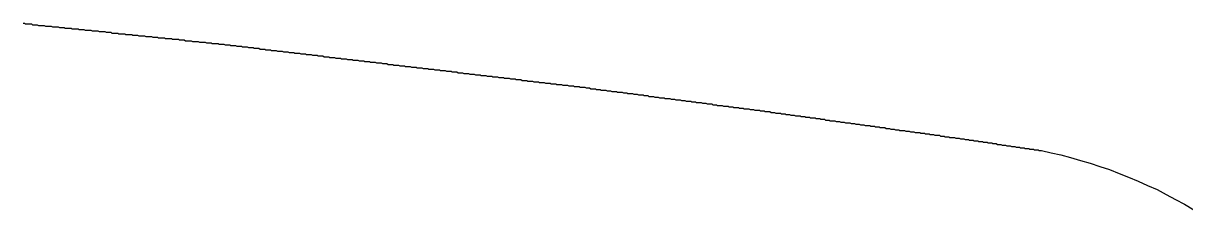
# Model space of a CAD drawing. Header units: millimetres. Extents: x 41 to 1041, y 1148 to 1248.
# Drawn here: x 248.34 to 265.05, y 1192.47 to 1195.15 of the extents above; entities that cross this region are included whole.
import ezdxf

# ---------------------------------------------------------------- set-up
doc = ezdxf.new("R2010")
doc.units = ezdxf.units.MM

msp = doc.modelspace()

# ---------------------------------------------------------------- linework, layer by layer
at = {"color": 3}
msp.add_polyline3d([(248.339, 1195.145, 0), (248.356, 1195.145, 0), (248.373, 1195.135, 0), (248.39, 1195.135, 0), (248.406, 1195.135, 0), (248.423, 1195.135, 0), (248.44, 1195.135, 0), (248.457, 1195.135, 0), (248.474, 1195.125, 0), (248.49, 1195.125, 0), (248.507, 1195.125, 0), (248.524, 1195.125, 0), (248.541, 1195.125, 0), (248.557, 1195.115, 0), (248.574, 1195.115, 0), (248.591, 1195.115, 0), (248.608, 1195.115, 0), (248.624, 1195.115, 0), (248.641, 1195.115, 0), (248.658, 1195.105, 0), (248.675, 1195.105, 0), (248.692, 1195.105, 0), (248.708, 1195.105, 0), (248.725, 1195.105, 0), (248.742, 1195.105, 0), (248.759, 1195.095, 0), (248.775, 1195.095, 0), (248.792, 1195.095, 0), (248.809, 1195.095, 0), (248.826, 1195.095, 0), (248.842, 1195.095, 0), (248.859, 1195.085, 0), (248.876, 1195.085, 0), (248.893, 1195.085, 0), (248.909, 1195.085, 0), (248.926, 1195.085, 0), (248.943, 1195.075, 0), (248.96, 1195.075, 0), (248.977, 1195.075, 0), (248.993, 1195.075, 0), (249.01, 1195.075, 0), (249.027, 1195.075, 0), (249.044, 1195.065, 0), (249.06, 1195.065, 0), (249.077, 1195.065, 0), (249.094, 1195.065, 0), (249.111, 1195.065, 0), (249.127, 1195.065, 0), (249.144, 1195.055, 0), (249.161, 1195.055, 0), (249.178, 1195.055, 0), (249.195, 1195.055, 0), (249.211, 1195.055, 0), (249.228, 1195.045, 0), (249.245, 1195.045, 0), (249.262, 1195.045, 0), (249.278, 1195.045, 0), (249.295, 1195.045, 0), (249.312, 1195.045, 0), (249.329, 1195.035, 0), (249.345, 1195.035, 0), (249.362, 1195.035, 0), (249.379, 1195.035, 0), (249.396, 1195.035, 0), (249.412, 1195.035, 0), (249.429, 1195.025, 0), (249.446, 1195.025, 0), (249.463, 1195.025, 0), (249.48, 1195.025, 0), (249.496, 1195.025, 0), (249.513, 1195.025, 0), (249.53, 1195.015, 0), (249.547, 1195.015, 0), (249.563, 1195.015, 0), (249.58, 1195.015, 0), (249.597, 1195.015, 0), (249.614, 1195.005, 0), (249.63, 1195.005, 0), (249.647, 1195.005, 0), (249.664, 1195.005, 0), (249.681, 1195.005, 0), (249.698, 1195.005, 0), (249.714, 1194.995, 0), (249.731, 1194.995, 0), (249.748, 1194.995, 0), (249.765, 1194.995, 0), (249.781, 1194.995, 0), (249.798, 1194.995, 0), (249.815, 1194.985, 0), (249.832, 1194.985, 0), (249.848, 1194.985, 0), (249.865, 1194.985, 0), (249.882, 1194.985, 0), (249.899, 1194.985, 0), (249.915, 1194.975, 0), (249.932, 1194.975, 0), (249.949, 1194.975, 0), (249.966, 1194.975, 0), (249.983, 1194.975, 0), (249.999, 1194.965, 0), (250.016, 1194.965, 0), (250.033, 1194.965, 0), (250.05, 1194.965, 0), (250.066, 1194.965, 0), (250.083, 1194.965, 0), (250.1, 1194.955, 0), (250.117, 1194.955, 0), (250.133, 1194.955, 0), (250.15, 1194.955, 0), (250.167, 1194.955, 0), (250.184, 1194.955, 0), (250.201, 1194.945, 0), (250.217, 1194.945, 0), (250.234, 1194.945, 0), (250.251, 1194.945, 0), (250.268, 1194.945, 0), (250.284, 1194.935, 0), (250.301, 1194.935, 0), (250.318, 1194.935, 0), (250.335, 1194.935, 0), (250.351, 1194.935, 0), (250.368, 1194.935, 0), (250.385, 1194.925, 0), (250.402, 1194.925, 0), (250.418, 1194.925, 0), (250.435, 1194.925, 0), (250.452, 1194.925, 0), (250.469, 1194.925, 0), (250.486, 1194.915, 0), (250.502, 1194.915, 0), (250.519, 1194.915, 0), (250.536, 1194.915, 0), (250.553, 1194.915, 0), (250.569, 1194.915, 0), (250.586, 1194.905, 0), (250.603, 1194.905, 0), (250.62, 1194.905, 0), (250.636, 1194.905, 0), (250.653, 1194.905, 0), (250.67, 1194.895, 0), (250.687, 1194.895, 0), (250.704, 1194.895, 0), (250.72, 1194.895, 0), (250.737, 1194.895, 0), (250.754, 1194.895, 0), (250.771, 1194.885, 0), (250.787, 1194.885, 0), (250.804, 1194.885, 0), (250.821, 1194.885, 0), (250.838, 1194.885, 0), (250.854, 1194.885, 0), (250.871, 1194.875, 0), (250.888, 1194.875, 0), (250.905, 1194.875, 0), (250.921, 1194.875, 0), (250.938, 1194.875, 0), (250.955, 1194.875, 0), (250.972, 1194.865, 0), (250.989, 1194.865, 0), (251.005, 1194.865, 0), (251.022, 1194.865, 0), (251.039, 1194.865, 0), (251.056, 1194.855, 0), (251.072, 1194.855, 0), (251.089, 1194.855, 0), (251.106, 1194.855, 0), (251.123, 1194.855, 0), (251.139, 1194.855, 0), (251.156, 1194.845, 0), (251.173, 1194.845, 0), (251.19, 1194.845, 0), (251.206, 1194.845, 0), (251.223, 1194.845, 0), (251.24, 1194.835, 0), (251.257, 1194.835, 0), (251.273, 1194.835, 0), (251.29, 1194.835, 0), (251.307, 1194.835, 0), (251.324, 1194.825, 0), (251.34, 1194.825, 0), (251.357, 1194.825, 0), (251.374, 1194.825, 0), (251.391, 1194.825, 0), (251.407, 1194.815, 0), (251.424, 1194.815, 0), (251.441, 1194.815, 0), (251.457, 1194.815, 0), (251.474, 1194.815, 0), (251.491, 1194.805, 0), (251.508, 1194.805, 0), (251.524, 1194.805, 0), (251.541, 1194.805, 0), (251.558, 1194.805, 0), (251.575, 1194.795, 0), (251.591, 1194.795, 0), (251.608, 1194.795, 0), (251.625, 1194.795, 0), (251.642, 1194.795, 0), (251.658, 1194.785, 0), (251.675, 1194.785, 0), (251.692, 1194.785, 0), (251.709, 1194.785, 0), (251.725, 1194.785, 0), (251.742, 1194.775, 0), (251.759, 1194.775, 0), (251.776, 1194.775, 0), (251.792, 1194.775, 0), (251.809, 1194.775, 0), (251.826, 1194.765, 0), (251.842, 1194.765, 0), (251.859, 1194.765, 0), (251.876, 1194.765, 0), (251.893, 1194.765, 0), (251.909, 1194.755, 0), (251.926, 1194.755, 0), (251.943, 1194.755, 0), (251.96, 1194.755, 0), (251.976, 1194.755, 0), (251.993, 1194.745, 0), (252.01, 1194.745, 0), (252.027, 1194.745, 0), (252.043, 1194.745, 0), (252.06, 1194.745, 0), (252.077, 1194.735, 0), (252.094, 1194.735, 0), (252.11, 1194.735, 0), (252.127, 1194.735, 0), (252.144, 1194.735, 0), (252.16, 1194.725, 0), (252.177, 1194.725, 0), (252.194, 1194.725, 0), (252.211, 1194.725, 0), (252.227, 1194.725, 0), (252.244, 1194.715, 0), (252.261, 1194.715, 0), (252.278, 1194.715, 0), (252.294, 1194.715, 0), (252.311, 1194.715, 0), (252.328, 1194.705, 0), (252.345, 1194.705, 0), (252.361, 1194.705, 0), (252.378, 1194.705, 0), (252.395, 1194.705, 0), (252.412, 1194.695, 0), (252.428, 1194.695, 0), (252.445, 1194.695, 0), (252.462, 1194.695, 0), (252.479, 1194.695, 0), (252.495, 1194.685, 0), (252.512, 1194.685, 0), (252.529, 1194.685, 0), (252.545, 1194.685, 0), (252.562, 1194.685, 0), (252.579, 1194.675, 0), (252.596, 1194.675, 0), (252.612, 1194.675, 0), (252.629, 1194.675, 0), (252.646, 1194.675, 0), (252.663, 1194.665, 0), (252.679, 1194.665, 0), (252.696, 1194.665, 0), (252.713, 1194.665, 0), (252.73, 1194.665, 0), (252.746, 1194.655, 0), (252.763, 1194.655, 0), (252.78, 1194.655, 0), (252.797, 1194.655, 0), (252.813, 1194.655, 0), (252.83, 1194.645, 0), (252.847, 1194.645, 0), (252.863, 1194.645, 0), (252.88, 1194.645, 0), (252.897, 1194.645, 0), (252.914, 1194.635, 0), (252.93, 1194.635, 0), (252.947, 1194.635, 0), (252.964, 1194.635, 0), (252.981, 1194.635, 0), (252.997, 1194.625, 0), (253.014, 1194.625, 0), (253.031, 1194.625, 0), (253.048, 1194.625, 0), (253.064, 1194.625, 0), (253.081, 1194.615, 0), (253.098, 1194.615, 0), (253.115, 1194.615, 0), (253.131, 1194.615, 0), (253.148, 1194.615, 0), (253.165, 1194.605, 0), (253.182, 1194.605, 0), (253.198, 1194.605, 0), (253.215, 1194.605, 0), (253.232, 1194.605, 0), (253.248, 1194.595, 0), (253.265, 1194.595, 0), (253.282, 1194.595, 0), (253.299, 1194.595, 0), (253.315, 1194.595, 0), (253.332, 1194.585, 0), (253.349, 1194.585, 0), (253.366, 1194.585, 0), (253.382, 1194.585, 0), (253.399, 1194.585, 0), (253.416, 1194.575, 0), (253.433, 1194.575, 0), (253.449, 1194.575, 0), (253.466, 1194.575, 0), (253.483, 1194.575, 0), (253.5, 1194.565, 0), (253.516, 1194.565, 0), (253.533, 1194.565, 0), (253.55, 1194.565, 0), (253.566, 1194.565, 0), (253.583, 1194.555, 0), (253.6, 1194.555, 0), (253.617, 1194.555, 0), (253.633, 1194.555, 0), (253.65, 1194.555, 0), (253.667, 1194.545, 0), (253.684, 1194.545, 0), (253.7, 1194.545, 0), (253.717, 1194.545, 0), (253.734, 1194.545, 0), (253.751, 1194.535, 0), (253.767, 1194.535, 0), (253.784, 1194.535, 0), (253.801, 1194.535, 0), (253.818, 1194.535, 0), (253.834, 1194.525, 0), (253.851, 1194.525, 0), (253.868, 1194.525, 0), (253.885, 1194.525, 0), (253.901, 1194.525, 0), (253.918, 1194.515, 0), (253.935, 1194.515, 0), (253.951, 1194.515, 0), (253.968, 1194.515, 0), (253.985, 1194.515, 0), (254.002, 1194.505, 0), (254.018, 1194.505, 0), (254.035, 1194.505, 0), (254.052, 1194.505, 0), (254.069, 1194.505, 0), (254.085, 1194.495, 0), (254.102, 1194.495, 0), (254.119, 1194.495, 0), (254.136, 1194.495, 0), (254.152, 1194.495, 0), (254.169, 1194.485, 0), (254.186, 1194.485, 0), (254.203, 1194.485, 0), (254.219, 1194.485, 0), (254.236, 1194.485, 0), (254.253, 1194.475, 0), (254.269, 1194.475, 0), (254.286, 1194.475, 0), (254.303, 1194.475, 0), (254.32, 1194.475, 0), (254.336, 1194.465, 0), (254.353, 1194.465, 0), (254.37, 1194.465, 0), (254.387, 1194.465, 0), (254.403, 1194.465, 0), (254.42, 1194.455, 0), (254.437, 1194.455, 0), (254.454, 1194.455, 0), (254.47, 1194.455, 0), (254.487, 1194.455, 0), (254.504, 1194.445, 0), (254.521, 1194.445, 0), (254.537, 1194.445, 0), (254.554, 1194.445, 0), (254.571, 1194.445, 0), (254.588, 1194.435, 0), (254.604, 1194.435, 0), (254.621, 1194.435, 0), (254.638, 1194.435, 0), (254.654, 1194.435, 0), (254.671, 1194.425, 0), (254.688, 1194.425, 0), (254.705, 1194.425, 0), (254.721, 1194.425, 0), (254.738, 1194.425, 0), (254.755, 1194.415, 0), (254.772, 1194.415, 0), (254.788, 1194.415, 0), (254.805, 1194.415, 0), (254.822, 1194.415, 0), (254.839, 1194.405, 0), (254.855, 1194.405, 0), (254.872, 1194.405, 0), (254.889, 1194.405, 0), (254.906, 1194.405, 0), (254.922, 1194.395, 0), (254.939, 1194.395, 0), (254.956, 1194.395, 0), (254.972, 1194.395, 0), (254.989, 1194.395, 0), (255.006, 1194.385, 0), (255.023, 1194.385, 0), (255.039, 1194.385, 0), (255.056, 1194.385, 0), (255.073, 1194.385, 0), (255.09, 1194.375, 0), (255.106, 1194.375, 0), (255.123, 1194.375, 0), (255.14, 1194.375, 0), (255.157, 1194.375, 0), (255.173, 1194.365, 0), (255.19, 1194.365, 0), (255.207, 1194.365, 0), (255.224, 1194.365, 0), (255.24, 1194.365, 0), (255.257, 1194.355, 0), (255.274, 1194.355, 0), (255.291, 1194.355, 0), (255.307, 1194.355, 0), (255.324, 1194.355, 0), (255.341, 1194.345, 0), (255.357, 1194.345, 0), (255.374, 1194.345, 0), (255.391, 1194.345, 0), (255.408, 1194.345, 0), (255.424, 1194.335, 0), (255.441, 1194.335, 0), (255.458, 1194.335, 0), (255.475, 1194.335, 0), (255.491, 1194.335, 0), (255.508, 1194.325, 0), (255.525, 1194.325, 0), (255.542, 1194.325, 0), (255.558, 1194.325, 0), (255.575, 1194.325, 0), (255.592, 1194.315, 0), (255.609, 1194.315, 0), (255.625, 1194.315, 0), (255.642, 1194.315, 0), (255.659, 1194.315, 0), (255.675, 1194.305, 0), (255.692, 1194.305, 0), (255.709, 1194.305, 0), (255.726, 1194.305, 0), (255.742, 1194.305, 0), (255.759, 1194.295, 0), (255.776, 1194.295, 0), (255.793, 1194.295, 0), (255.809, 1194.295, 0), (255.826, 1194.295, 0), (255.843, 1194.285, 0), (255.86, 1194.285, 0), (255.876, 1194.285, 0), (255.893, 1194.285, 0), (255.91, 1194.285, 0), (255.927, 1194.275, 0), (255.943, 1194.275, 0), (255.96, 1194.275, 0), (255.977, 1194.275, 0), (255.994, 1194.275, 0), (256.01, 1194.265, 0), (256.027, 1194.265, 0), (256.044, 1194.265, 0), (256.06, 1194.265, 0), (256.077, 1194.265, 0), (256.094, 1194.255, 0), (256.111, 1194.255, 0), (256.127, 1194.255, 0), (256.144, 1194.255, 0), (256.161, 1194.255, 0), (256.178, 1194.245, 0), (256.194, 1194.245, 0), (256.211, 1194.245, 0), (256.228, 1194.245, 0), (256.245, 1194.245, 0), (256.261, 1194.235, 0), (256.278, 1194.235, 0), (256.295, 1194.235, 0), (256.312, 1194.235, 0), (256.328, 1194.235, 0), (256.345, 1194.225, 0), (256.362, 1194.225, 0), (256.378, 1194.225, 0), (256.395, 1194.225, 0), (256.412, 1194.225, 0), (256.429, 1194.215, 0), (256.445, 1194.215, 0), (256.462, 1194.215, 0), (256.479, 1194.215, 0), (256.496, 1194.205, 0), (256.512, 1194.205, 0), (256.529, 1194.205, 0), (256.546, 1194.205, 0), (256.562, 1194.205, 0), (256.579, 1194.195, 0), (256.596, 1194.195, 0), (256.613, 1194.195, 0), (256.629, 1194.195, 0), (256.646, 1194.185, 0), (256.663, 1194.185, 0), (256.679, 1194.185, 0), (256.696, 1194.185, 0), (256.713, 1194.185, 0), (256.73, 1194.175, 0), (256.746, 1194.175, 0), (256.763, 1194.175, 0), (256.78, 1194.175, 0), (256.796, 1194.165, 0), (256.813, 1194.165, 0), (256.83, 1194.165, 0), (256.847, 1194.165, 0), (256.863, 1194.165, 0), (256.88, 1194.155, 0), (256.897, 1194.155, 0), (256.913, 1194.155, 0), (256.93, 1194.155, 0), (256.947, 1194.155, 0), (256.964, 1194.145, 0), (256.98, 1194.145, 0), (256.997, 1194.145, 0), (257.014, 1194.145, 0), (257.03, 1194.135, 0), (257.047, 1194.135, 0), (257.064, 1194.135, 0), (257.081, 1194.135, 0), (257.097, 1194.135, 0), (257.114, 1194.125, 0), (257.131, 1194.125, 0), (257.147, 1194.125, 0), (257.164, 1194.125, 0), (257.181, 1194.115, 0), (257.198, 1194.115, 0), (257.214, 1194.115, 0), (257.231, 1194.115, 0), (257.248, 1194.115, 0), (257.264, 1194.105, 0), (257.281, 1194.105, 0), (257.298, 1194.105, 0), (257.315, 1194.105, 0), (257.331, 1194.095, 0), (257.348, 1194.095, 0), (257.365, 1194.095, 0), (257.381, 1194.095, 0), (257.398, 1194.095, 0), (257.415, 1194.085, 0), (257.431, 1194.085, 0), (257.448, 1194.085, 0), (257.465, 1194.085, 0), (257.482, 1194.075, 0), (257.498, 1194.075, 0), (257.515, 1194.075, 0), (257.532, 1194.075, 0), (257.548, 1194.075, 0), (257.565, 1194.065, 0), (257.582, 1194.065, 0), (257.599, 1194.065, 0), (257.615, 1194.065, 0), (257.632, 1194.065, 0), (257.649, 1194.055, 0), (257.665, 1194.055, 0), (257.682, 1194.055, 0), (257.699, 1194.055, 0), (257.716, 1194.045, 0), (257.732, 1194.045, 0), (257.749, 1194.045, 0), (257.766, 1194.045, 0), (257.782, 1194.045, 0), (257.799, 1194.035, 0), (257.816, 1194.035, 0), (257.833, 1194.035, 0), (257.849, 1194.035, 0), (257.866, 1194.025, 0), (257.883, 1194.025, 0), (257.899, 1194.025, 0), (257.916, 1194.025, 0), (257.933, 1194.025, 0), (257.95, 1194.015, 0), (257.966, 1194.015, 0), (257.983, 1194.015, 0), (258, 1194.015, 0), (258.016, 1194.005, 0), (258.033, 1194.005, 0), (258.05, 1194.005, 0), (258.067, 1194.005, 0), (258.083, 1194.005, 0), (258.1, 1193.995, 0), (258.117, 1193.995, 0), (258.133, 1193.995, 0), (258.15, 1193.995, 0), (258.167, 1193.985, 0), (258.184, 1193.985, 0), (258.2, 1193.985, 0), (258.217, 1193.985, 0), (258.234, 1193.985, 0), (258.25, 1193.975, 0), (258.267, 1193.975, 0), (258.284, 1193.975, 0), (258.301, 1193.975, 0), (258.317, 1193.965, 0), (258.334, 1193.965, 0), (258.351, 1193.965, 0), (258.367, 1193.965, 0), (258.384, 1193.965, 0), (258.401, 1193.955, 0), (258.418, 1193.955, 0), (258.434, 1193.955, 0), (258.451, 1193.955, 0), (258.468, 1193.955, 0), (258.484, 1193.945, 0), (258.501, 1193.945, 0), (258.518, 1193.945, 0), (258.535, 1193.945, 0), (258.551, 1193.935, 0), (258.568, 1193.935, 0), (258.585, 1193.935, 0), (258.601, 1193.935, 0), (258.618, 1193.935, 0), (258.635, 1193.925, 0), (258.652, 1193.925, 0), (258.668, 1193.925, 0), (258.685, 1193.925, 0), (258.702, 1193.915, 0), (258.718, 1193.915, 0), (258.735, 1193.915, 0), (258.752, 1193.915, 0), (258.769, 1193.915, 0), (258.785, 1193.905, 0), (258.802, 1193.905, 0), (258.819, 1193.905, 0), (258.835, 1193.905, 0), (258.852, 1193.895, 0), (258.869, 1193.895, 0), (258.886, 1193.895, 0), (258.902, 1193.895, 0), (258.919, 1193.895, 0), (258.936, 1193.885, 0), (258.952, 1193.885, 0), (258.969, 1193.885, 0), (258.986, 1193.885, 0), (259.003, 1193.875, 0), (259.019, 1193.875, 0), (259.036, 1193.875, 0), (259.053, 1193.875, 0), (259.069, 1193.875, 0), (259.086, 1193.865, 0), (259.103, 1193.865, 0), (259.12, 1193.865, 0), (259.136, 1193.865, 0), (259.153, 1193.855, 0), (259.17, 1193.855, 0), (259.186, 1193.855, 0), (259.203, 1193.855, 0), (259.22, 1193.855, 0), (259.236, 1193.845, 0), (259.253, 1193.845, 0), (259.27, 1193.845, 0), (259.287, 1193.845, 0), (259.303, 1193.835, 0), (259.32, 1193.835, 0), (259.337, 1193.835, 0), (259.353, 1193.835, 0), (259.37, 1193.825, 0), (259.387, 1193.825, 0), (259.403, 1193.825, 0), (259.42, 1193.825, 0), (259.437, 1193.815, 0), (259.453, 1193.815, 0), (259.47, 1193.815, 0), (259.487, 1193.815, 0), (259.504, 1193.815, 0), (259.52, 1193.805, 0), (259.537, 1193.805, 0), (259.554, 1193.805, 0), (259.57, 1193.805, 0), (259.587, 1193.795, 0), (259.604, 1193.795, 0), (259.62, 1193.795, 0), (259.637, 1193.795, 0), (259.654, 1193.785, 0), (259.67, 1193.785, 0), (259.687, 1193.785, 0), (259.704, 1193.785, 0), (259.721, 1193.785, 0), (259.737, 1193.775, 0), (259.754, 1193.775, 0), (259.771, 1193.775, 0), (259.787, 1193.775, 0), (259.804, 1193.765, 0), (259.821, 1193.765, 0), (259.837, 1193.765, 0), (259.854, 1193.765, 0), (259.871, 1193.755, 0), (259.888, 1193.755, 0), (259.904, 1193.755, 0), (259.921, 1193.755, 0), (259.938, 1193.745, 0), (259.954, 1193.745, 0), (259.971, 1193.745, 0), (259.988, 1193.745, 0), (260.004, 1193.745, 0), (260.021, 1193.735, 0), (260.038, 1193.735, 0), (260.054, 1193.735, 0), (260.071, 1193.735, 0), (260.088, 1193.725, 0), (260.105, 1193.725, 0), (260.121, 1193.725, 0), (260.138, 1193.725, 0), (260.155, 1193.715, 0), (260.171, 1193.715, 0), (260.188, 1193.715, 0), (260.205, 1193.715, 0), (260.221, 1193.715, 0), (260.238, 1193.705, 0), (260.255, 1193.705, 0), (260.271, 1193.705, 0), (260.288, 1193.705, 0), (260.305, 1193.695, 0), (260.322, 1193.695, 0), (260.338, 1193.695, 0), (260.355, 1193.695, 0), (260.372, 1193.685, 0), (260.388, 1193.685, 0), (260.405, 1193.685, 0), (260.422, 1193.685, 0), (260.438, 1193.675, 0), (260.455, 1193.675, 0), (260.472, 1193.675, 0), (260.489, 1193.675, 0), (260.505, 1193.675, 0), (260.522, 1193.665, 0), (260.539, 1193.665, 0), (260.555, 1193.665, 0), (260.572, 1193.665, 0), (260.589, 1193.655, 0), (260.605, 1193.655, 0), (260.622, 1193.655, 0), (260.639, 1193.655, 0), (260.655, 1193.645, 0), (260.672, 1193.645, 0), (260.689, 1193.645, 0), (260.706, 1193.645, 0), (260.722, 1193.645, 0), (260.739, 1193.635, 0), (260.756, 1193.635, 0), (260.772, 1193.635, 0), (260.789, 1193.635, 0), (260.806, 1193.625, 0), (260.822, 1193.625, 0), (260.839, 1193.625, 0), (260.856, 1193.625, 0), (260.873, 1193.615, 0), (260.889, 1193.615, 0), (260.906, 1193.615, 0), (260.923, 1193.615, 0), (260.939, 1193.605, 0), (260.956, 1193.605, 0), (260.973, 1193.605, 0), (260.989, 1193.605, 0), (261.006, 1193.605, 0), (261.023, 1193.595, 0), (261.039, 1193.595, 0), (261.056, 1193.595, 0), (261.073, 1193.595, 0), (261.09, 1193.585, 0), (261.106, 1193.585, 0), (261.123, 1193.585, 0), (261.14, 1193.585, 0), (261.156, 1193.575, 0), (261.173, 1193.575, 0), (261.19, 1193.575, 0), (261.206, 1193.575, 0), (261.223, 1193.575, 0), (261.24, 1193.565, 0), (261.256, 1193.565, 0), (261.273, 1193.565, 0), (261.29, 1193.565, 0), (261.307, 1193.555, 0), (261.323, 1193.555, 0), (261.34, 1193.555, 0), (261.357, 1193.555, 0), (261.373, 1193.545, 0), (261.39, 1193.545, 0), (261.407, 1193.545, 0), (261.423, 1193.545, 0), (261.44, 1193.535, 0), (261.457, 1193.535, 0), (261.474, 1193.535, 0), (261.49, 1193.535, 0), (261.507, 1193.535, 0), (261.524, 1193.525, 0), (261.54, 1193.525, 0), (261.557, 1193.525, 0), (261.574, 1193.525, 0), (261.59, 1193.515, 0), (261.607, 1193.515, 0), (261.624, 1193.515, 0), (261.64, 1193.515, 0), (261.657, 1193.505, 0), (261.674, 1193.505, 0), (261.691, 1193.505, 0), (261.707, 1193.505, 0), (261.724, 1193.505, 0), (261.741, 1193.495, 0), (261.757, 1193.495, 0), (261.774, 1193.495, 0), (261.791, 1193.495, 0), (261.807, 1193.485, 0), (261.824, 1193.485, 0), (261.841, 1193.485, 0), (261.857, 1193.485, 0), (261.874, 1193.475, 0), (261.891, 1193.475, 0), (261.907, 1193.475, 0), (261.924, 1193.475, 0), (261.941, 1193.465, 0), (261.957, 1193.465, 0), (261.974, 1193.465, 0), (261.991, 1193.465, 0), (262.008, 1193.455, 0), (262.024, 1193.455, 0), (262.041, 1193.455, 0), (262.058, 1193.455, 0), (262.074, 1193.445, 0), (262.091, 1193.445, 0), (262.108, 1193.445, 0), (262.124, 1193.445, 0), (262.141, 1193.435, 0), (262.158, 1193.435, 0), (262.174, 1193.435, 0), (262.191, 1193.435, 0), (262.208, 1193.425, 0), (262.224, 1193.425, 0), (262.241, 1193.425, 0), (262.258, 1193.425, 0), (262.274, 1193.415, 0), (262.291, 1193.415, 0), (262.308, 1193.415, 0), (262.324, 1193.415, 0), (262.341, 1193.405, 0), (262.358, 1193.405, 0), (262.374, 1193.405, 0), (262.391, 1193.405, 0), (262.408, 1193.395, 0), (262.424, 1193.395, 0), (262.441, 1193.395, 0), (262.458, 1193.395, 0), (262.474, 1193.385, 0), (262.491, 1193.385, 0), (262.508, 1193.385, 0), (262.524, 1193.385, 0), (262.541, 1193.375, 0), (262.558, 1193.375, 0), (262.574, 1193.375, 0), (262.591, 1193.375, 0), (262.608, 1193.365, 0), (262.624, 1193.365, 0), (262.641, 1193.365, 0), (262.658, 1193.365, 0), (262.674, 1193.355, 0), (262.691, 1193.355, 0), (262.708, 1193.355, 0), (262.725, 1193.355, 0), (262.741, 1193.345, 0), (262.758, 1193.345, 0), (262.775, 1193.345, 0), (262.791, 1193.345, 0), (262.808, 1193.335, 0), (262.825, 1193.335, 0), (262.841, 1193.335, 0), (262.858, 1193.335, 0), (262.875, 1193.325, 0), (262.891, 1193.325, 0), (262.908, 1193.325, 0), (262.925, 1193.325, 0), (262.941, 1193.315, 0), (262.958, 1193.315, 0), (262.975, 1193.315, 0), (263.111, 1193.285, 0), (263.251, 1193.255, 0), (263.392, 1193.215, 0), (263.532, 1193.175, 0), (263.672, 1193.135, 0), (263.811, 1193.085, 0), (263.95, 1193.045, 0), (264.088, 1192.985, 0), (264.226, 1192.935, 0), (264.363, 1192.875, 0), (264.499, 1192.815, 0), (264.634, 1192.755, 0), (264.767, 1192.685, 0), (264.9, 1192.615, 0), (265.031, 1192.545, 0), (265.161, 1192.465, 0)], dxfattribs=at)

doc.saveas('drawing.dxf')
